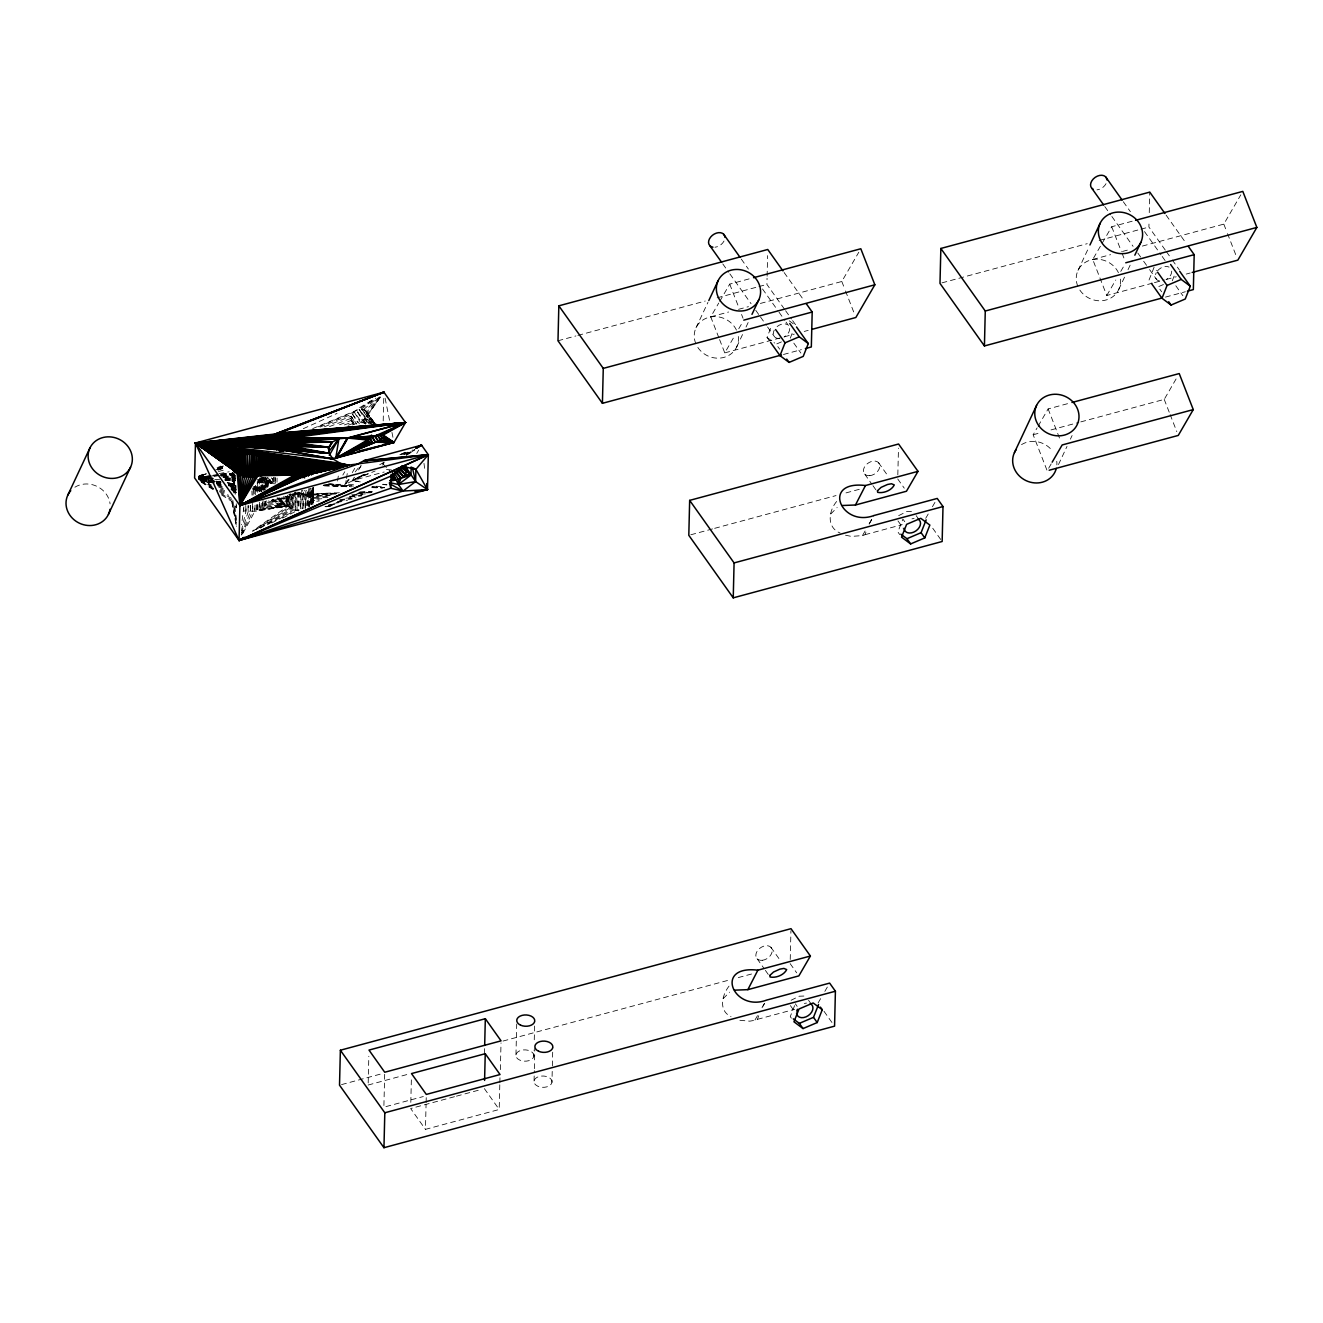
<?xml version="1.0" encoding="UTF-8"?>
<svg xmlns="http://www.w3.org/2000/svg" width="1323" height="1323" viewBox="0 0 1323 1323"><rect width="100%" height="100%" fill="white"/><g stroke="black" fill="none" stroke-linecap="round" stroke-linejoin="round"><path stroke-width="0.75" stroke-dasharray="5 3.75" d="M299.213 492.305L298.766 510.794L292.416 509.338L287.901 506.147L287.951 496.175M312.476 489.56L312.823 504.774L313.237 488.22M232.798 500.094L236.602 526.339M232.865 490.006L232.947 473.866M267.147 485.872L267.196 477.818M287.306 495.182L287.901 506.147L252.528 531.003M313.055 488.567L312.939 500.557L319.075 499.978M232.302 488.617L232.501 472.476M267.659 485.26L267.759 477.173M271.413 500.541L287.207 505.171L286.826 496.142M313.452 487.608L313.22 501.615L319.339 500.97M231.972 489.229L232.302 473.072M267.874 486.666L268.04 478.595M286.545 497.084L286.711 504.146L271.017 499.218M313.303 502.674L313.601 488.683M232.005 490.287L232.435 472.576M232.418 490.42L232.865 472.476M233.129 489.742L233.493 475.238L233.691 493.347M234.022 493.099L234.485 473.981M235.196 494.339L235.395 486.12M221.603 494.967L231.723 501.351L236.304 507.784L236.404 503.683M243.879 506.874L241.58 524.751M241.348 530.788L245.962 511.389L246.111 505.237M241.481 532.789L248.195 511.637L248.344 505.469M241.332 534.724L250.46 511.687L250.609 505.518M241.613 535.054L252.693 511.554L252.842 505.403M253.106 495.116L253.305 486.897M255.041 505.105L254.892 511.257L241.844 535.319M255.289 494.819L255.521 485.624M257.158 504.625L257.009 510.794L254.892 511.257L243.779 510.992L243.647 507.04M257.456 492.305L257.704 482.019M256.778 504.708L257.009 510.794L258.994 510.149L259.209 501.93M259.457 491.66L259.804 477.272M259.606 502.211L258.994 510.149L260.846 509.372L260.995 503.203M261.326 489.874L261.623 477.537M261.276 503.385L260.846 509.372L262.516 508.429L262.665 502.26M262.963 489.94L263.277 477.603M263.029 500.441L262.516 508.429L263.988 507.371L264.137 501.202M264.402 489.957L264.716 477.636M264.335 501.351L263.988 507.371L265.228 506.196L265.328 502.095M265.675 487.707L265.923 477.438M288.149 495.877L287.901 506.147L265.228 506.196L266.32 500.822M266.667 486.451L266.866 478.116M267.345 487.162L267.593 477.438M267.775 487.062L268.007 477.57M272.654 478.496L272.555 482.614L271.331 481.853L271.447 477.752M257.638 482.184L273.911 483.275L274.059 477.107M259.093 479.158L259.473 491.048L257.505 490.32L257.241 482.432L275.382 483.821L275.531 477.653M277.003 482.2L277.102 478.083M286.578 496.853L286.413 503.087L272.885 499.515M286.711 504.146L286.909 495.811M287.405 496.952L287.207 505.171L270.735 499.284M252.776 531.267L288.794 507.073L289.042 496.786M255.984 529.63L289.853 507.916L290.2 493.529M259.854 527.761L291.06 508.677L291.424 494.289M260.399 528.026L292.416 509.338L292.78 494.951M267.362 524.685L293.888 509.884L294.301 493.446M279.087 519.079L295.459 510.314L295.905 491.825M297.543 492.123L297.096 510.628L296.699 492.999M300.519 508.776L300.916 492.338M302.19 508.694L302.653 490.205M303.843 508.462L304.29 490.271M305.845 490.701L305.431 508.115L304.985 491.858M306.969 505.584L307.316 491.197M308.309 507.04L308.755 488.551M309.565 506.345L309.995 488.551M311.054 489.113L310.657 505.551L311.5 489.692M311.583 504.675L311.947 490.287M312.741 487.195L312.327 503.716L312.989 487.807M313.584 487.228L313.171 503.732L313.617 487.74M383.207 420.929L383.753 398.339M368.191 1082.958L368.836 1056.25M384.679 1074.293L383.868 1107.169L423.31 1096.535M410.808 1102.357L411.403 1077.699M499.796 1084.827L499.201 1109.484L425.46 1129.362L426.056 1104.705M426.105 1102.654L426.271 1096.486M484.466 1053.637L484.631 1047.469M499.846 1082.76L499.995 1076.608M500.359 1069.629L501.02 1042.921M515.953 1054.844L516.714 1024.019M533.847 1056.217A8.996 5.656 1.4 0 0 521.196 1050.313A8.996 5.656 1.4 0 0 519.658 1060.054A8.996 5.656 1.4 0 0 533.847 1056.217L533.996 1050.065M534.26 1039.779L534.707 1021.29M534.062 1080.974L534.31 1070.704M534.36 1068.653L534.856 1048.097M551.956 1082.363A8.996 5.656 1.4 0 0 539.304 1076.459A8.996 5.656 1.4 0 0 537.766 1086.2A8.996 5.656 1.4 0 0 551.956 1082.363L552.303 1067.975M552.352 1065.925L552.799 1047.436M784.44 309.102L766.91 284.412L767.059 278.243M767.108 276.193L767.605 255.637M790.228 959.489L790.939 930.731M897.821 474.841L898.482 448.133M1165.282 250.08L1148.91 227.043L1149.059 220.875M1149.257 212.656L1149.77 192.116M231.905 489.824L232.368 473.684M267.858 486.07L268.089 477.983M286.595 496.952L286.413 503.087L275.515 499.548M312.823 504.774L313.369 488.782M232.087 490.436L232.749 472.278M267.61 485.442L267.891 477.371M276.937 498.391L286.463 500.954L286.975 495.927M232.6 489.063L233.228 474.957M271.182 500.607L287.901 506.147L266.221 504.939L266.386 500.904M267.014 486.814L267.362 478.744M311.633 504.724L312.344 488.782M233.195 491.776L234.121 473.667M265.228 506.196L265.526 500.177M266.155 488.104L266.667 478.05M309.615 506.411L310.591 488.551M234.088 492.52L234.799 480.497M265.146 487.311L265.725 477.289M308.491 505.138L309.433 489.295M307.118 505.733L308.11 489.957M235.742 485.359L235.213 493.363L236.685 492.305L232.865 490.998M263.674 490.436L264.451 478.446M305.514 508.197L306.688 490.502M262.252 489.444L263.095 477.487M260.499 490.304L261.408 478.397M257.489 504.857L257.009 510.794L287.901 506.147L267.577 500.805L266.221 504.939M258.597 491.031L259.54 479.174M337.613 481.026L338.423 475.089M346.146 480.398L345.518 484.218L326.781 484.565M346.444 478.496L347.684 470.839M348.114 425.212L353.952 423.211C342.855 413.537 367.099 404.375 371.928 400.108M836.616 501.5C828.463 511.158 826.495 527.447 840.122 533.037M729.023 986.148C721.878 995.21 718.306 1010.689 731.007 1016.676M382.678 465.051L384.117 462.603L380.594 464.605M845.529 535.22L851.4 536.41L862.96 535.534L865.06 534.69L866.945 529.283M739.888 1020.281L749.744 1021.174L755.367 1020.198L757.467 1019.338L758.724 1015.733M769.391 340.722L767.026 337.398L771.375 326.417M790.278 338.142L792.444 332.652M794.594 1005.612L790.261 1016.593L792.113 1019.206M1149.042 280.029L1154.103 267.213L1156.451 270.537M1172.277 280.774L1174.444 275.283M696.03 327.757L707.937 302.372M736.679 347.006L742.633 334.306M746.023 327.062L748.57 321.621M1078.03 270.388L1089.094 246.822M1118.679 289.621L1124.633 276.937M1128.023 269.694L1132.273 260.614M1058.483 464.555L1067 446.413M1070.39 439.17L1072.093 435.548M869.161 523.925L873.924 515.193M764.429 1003.33L761.568 1008.573L764.562 1003.529M277.119 497.812L286.81 499.912C292.102 491.594 306.622 491.908 312.443 499.532L324.763 498.473M342.839 475.056L344.774 471.732M348.412 479.257L345.518 484.218L353.721 484.764M352.265 472.625L355.143 467.647M349.156 479.588L345.518 484.218L352.183 480.927L354.332 477.256M361.08 465.663L357.954 470.971L361.014 465.746M416.728 453.442L418.663 450.134M718.852 337.696L710.732 316.842L718.72 303.066M719.729 301.346L729.717 284.114L751.563 278.227M719.596 339.598L724.772 352.877L734.761 335.645M738.763 328.766L742.765 321.869M760.378 303.447L841.808 281.485L858.809 252.197M862.596 535.352L865.391 530.506M869.194 523.974L872.155 518.864M925.703 518.335L928.581 513.357M932.434 506.726L935.311 501.764M1152.449 283.172L1106.772 295.509L1092.732 259.473L1111.717 226.746L1133.563 220.858M1106.772 295.509L1115.769 279.996M1120.763 271.397L1124.765 264.501M1051.19 463.893L1047.188 470.79L1033.147 434.754L1037.133 427.858M1038.142 426.138L1048.13 408.923L1067.992 403.565M754.986 1020L757.798 1015.171M1142.377 246.078L1223.808 224.116L1240.809 194.828M1080.808 421.888L1164.223 399.397L1177.222 377.005M818.094 1002.983L820.988 998.005M824.841 991.39L827.718 986.412M360.319 481.87L352.183 480.927L354.134 477.553M352.183 480.927L359.476 476.495L352.414 480.58L360.534 481.555M380.445 397.115L365.429 418.581L358.731 423.244M830.745 513.986L837.161 507.519M723.152 998.65L729.568 992.167M355.226 471.864L360.088 465.679M379.949 396.751L366.752 411.999L365.429 418.581L368.356 423.773M312.724 428.602L359.062 409.287L365.628 410.378L379.684 396.371M374.062 423.873L363.858 409.32L376.195 398.769M371.879 423.426L361.592 408.939L375.93 398.157M898.681 515.623L906.784 511.571L913.118 511.339M791.088 1000.271L799.191 996.219L805.509 995.987M372.309 400.158L359.062 409.287L366.951 422.665M409.832 453.144L414.86 449.721M406.574 455.244L414.893 449.638M406.194 455.095L414.727 449.572M406.426 454.318L413.14 450.25M379.718 464.753L386.531 460.801M404.342 454.732L412.941 449.936M363.213 474.692L352.414 480.58L384.183 471.997M271.794 522.965L277.268 520.038M282.576 518.087L295.277 511.554M364.883 474.18L352.414 480.58L375.12 470.988M403.333 454.434L408.79 451.639M365.098 474.51L352.414 480.58L370.242 472.609M401.415 454.665L408.724 451.209M198.417 476.346L205.859 472.84M217.104 467.747L220.858 466.043M303.314 428.685L337.051 413.404M400.985 454.384L406.591 451.871M399.877 454.665L407.104 451.49M781.43 341.913L776.121 344.178L779.66 349.156M1163.43 284.544L1158.121 286.81L1161.66 291.788M223.19 465.994L217.468 468.392L223.124 466.143M318.115 426.849L354.217 411.916L362.089 422.996M206.206 473.684L198.433 476.429L206.289 473.799M217.419 468.673L223.124 466.374M320.067 427.048L352.365 413.95L359.376 423.807M217.518 468.904L223.256 466.639M324.433 426.75L351.157 416.216L356.797 424.154M198.467 476.462L206.173 473.535M215.814 469.863L223.521 466.92M329.51 426.552L350.711 418.481L354.184 423.377M217.799 469.433L223.587 467.3M339.465 424.782L351.058 420.532L353.357 423.773M217.964 469.665L223.785 467.598M344.393 424.915L352.166 422.153M217.931 469.93L223.769 467.929M217.981 470.078L223.819 468.11M352.315 424.898L356.201 423.592M557.992 340.772L575.902 335.943M577.886 335.397L705.225 301.049M717.165 297.824L756.954 287.091M758.955 286.562L766.91 284.412M710.732 316.842L728.609 312.013M738.532 309.334L748.471 306.655M198.582 476.859L206.52 474.725M218.411 471.517L226.349 469.367M941.976 282.857L1087.225 243.68M1099.165 240.455L1138.954 229.722M1140.955 229.193L1148.91 227.043M724.772 352.877L782.373 337.332M784.357 336.803L794.28 334.124M804.219 331.445L808.188 330.37M1092.732 259.473L1110.609 254.644M1122.516 251.436L1130.47 249.286M783.481 354.481L801.391 349.636M1154.433 282.642L1164.372 279.963M1166.357 279.434L1176.296 276.755M1186.218 274.076L1190.187 273.001M1165.48 297.096L1185.375 291.738M1033.147 434.754L1041.085 432.604M1051.008 429.925L1078.824 422.434M690.804 534.773L712.684 528.869M714.668 528.324L836.037 495.579M845.992 492.9L859.917 489.146M865.06 534.69L902.22 524.652M341.516 1084.612L383.389 1073.317M503.021 1041.052L728.312 980.277M738.284 977.581L752.241 973.827M368.141 1085.025L409.551 1073.846M454.5 1096.701L410.643 1108.525L425.46 1129.362M456.485 1096.155L480.398 1089.705M757.467 1019.338L794.627 1009.317M198.682 477.206L206.818 475.767M219.023 473.584L229.193 471.782M326.103 506.759L332.172 505.733M325.723 506.742L331.825 505.717M324.962 506.676L332.999 505.353M328.468 505.799L332.503 505.138M329.857 505.171L337.993 503.865M267.411 502.227L287.901 506.147L254.892 511.257L254.661 505.154M328.749 504.824L336.803 503.583M333.909 503.435L342.045 502.227M210.952 475.552L198.698 477.338L210.886 475.867M212.986 475.255L229.326 472.89M258.994 510.149L287.901 506.147L266.948 503.6M336.538 502.376L342.591 501.533M337.398 501.533L347.635 500.177M212.92 475.619L219.023 474.841M221.057 474.577L233.261 473.039M339.713 500.474L351.951 498.953M219.238 475.685L198.665 477.454L208.802 476.793M220.726 474.825L232.947 473.386M260.846 509.372L287.901 506.147L263.988 507.371M220.991 474.858L233.162 473.436M339.813 499.647L352.05 498.258M218.94 475.503L198.665 477.52L219.122 475.172M221.156 474.94L233.41 473.551M198.632 477.504L218.692 475.354M220.709 475.139L232.749 473.849M345.865 498.192L356.069 497.117M220.958 475.304L233.113 474.081M349.752 497.051L362.022 495.877M221.288 475.503L233.592 474.395M262.516 508.429L287.901 506.147M349.421 496.357L361.741 495.298M220.958 475.817L235.147 474.676M327.988 497.299L311.732 498.539L311.732 488.584M352.348 495.43L362.502 494.653M209.051 476.941L198.731 477.653L208.852 477.553M221.421 476.098L235.858 475.106M327.228 496.505L310.855 497.63L310.806 489.675M351.769 494.835L366.091 493.843M330.089 495.546L309.797 496.77L309.714 488.849M356.466 493.959L364.586 493.462M208.935 477.14L198.715 477.702L208.869 477.338M223.273 476.346L235.544 475.668M331.13 494.819L308.573 496.026L308.491 490.089M357.772 493.38L372.127 492.619M335.761 494.008L307.217 495.364L307.151 491.412M358.186 492.933L372.441 492.255M223.14 476.743L235.362 476.247M336.704 493.496L305.745 494.802L305.679 490.883M361.46 492.454L371.78 492.007M335.017 493.198L304.191 494.372L304.092 490.469M359.674 492.255L371.995 491.776M339.416 492.768L302.554 494.074L294.401 492.851M359.889 492.04L372.176 491.61M223.091 477.156L235.296 476.826M213.135 478.231L198.731 478L208.869 477.752M223.124 477.57L235.329 477.421M198.698 477.934L213.003 477.967M225.274 477.983L235.494 478.016M260.019 478.066L268.205 478.083L271.331 481.853L271.314 477.884M225.489 478.413L235.775 478.579M260.466 478.976L268.701 479.108M212.805 478.446L198.665 478.05L212.788 479.257M224.927 478.81L235.031 479.091M257.274 479.736L269.396 480.084M324.433 485.888L351.223 486.864M371.829 487.625L382.149 487.989M323.54 485.558L350.033 486.599M372.458 487.476L382.645 487.889M213.02 478.678L198.698 478.099L212.92 479.158M225.29 479.174L235.511 479.588M258.002 480.514L270.272 481.01L270.272 477.024M323.143 485.128L349.735 486.285M372.243 487.261L384.513 487.79M324.697 484.714L353.473 486.087M371.978 486.98L384.315 487.575M212.788 478.86L198.648 478.132L213.069 479.042M224.893 479.472L234.998 480.001M257.208 481.125L271.331 481.853M329.063 484.532L353.506 485.839M371.995 486.798L384.332 487.426M225.373 479.786L235.643 480.398M258.2 481.754L272.555 482.614L272.521 478.645M376.261 486.252L384.447 486.798M225.108 479.984L235.279 480.662M214.806 479.406L222.876 480.001M224.91 480.133L234.998 480.877M386.432 469.533L392.17 469.979M382.711 484.466L386.779 484.929M382.843 484.251L386.911 484.747M214.954 481.324L198.682 478.612L219.056 481.589L198.698 478.546L214.64 481.423M227.192 482.796L235.345 484.02M253.669 486.765L263.856 488.286M227.308 482.845L235.477 484.069M253.884 486.831L264.087 488.369M294.748 492.983L300.883 493.892M214.855 481.175L198.665 478.579L220.759 481.919M228.796 483.143L234.833 484.053M254.942 487.112L264.997 488.65M295.161 493.247L299.18 493.859M198.648 478.562L220.842 482.019M228.912 483.275L234.965 484.218M255.141 487.36L265.228 488.931M293.458 493.314L297.493 493.942M216.889 481.506L220.941 482.151M229.028 483.457L235.114 484.433M255.356 487.674L265.476 489.295M229.193 483.689L235.296 484.698M253.586 487.757L263.757 489.444M216.658 481.77L220.66 482.465M228.664 483.854L234.684 484.896M252.71 488.038L260.714 489.427M288.761 494.306L292.78 495M214.773 481.605L198.648 478.661L214.491 482.548M216.79 481.985L220.825 482.713M228.896 484.185L234.932 485.293M253.073 488.6L261.144 490.072M253.239 489.328L261.342 491.015M261.21 490.833L255.422 489.742L255.273 485.822M214.508 481.754L198.599 478.694L214.574 482.25M216.509 482.134L220.478 482.912M228.449 484.433L234.419 485.591M252.329 489.03L262.268 490.949M214.839 481.87L198.665 478.711L214.657 482.052M235.147 485.806L229.077 484.615L235.047 485.789M220.891 483.044L216.856 482.25L220.792 483.11M228.846 484.714L234.899 485.905M288.1 497.977L282.378 496.588M216.674 482.465L220.676 483.275M228.697 484.929L236.718 486.583M281.601 497.713L287.356 498.92L283.602 497.994M257.505 490.32L261.441 491.164M216.575 482.68L220.561 483.556M228.548 485.276L236.519 487.013M361.262 422.235L367.215 423.558M328.484 483.077L337.067 484.995M216.476 483.011L220.461 483.937M228.399 485.773L236.354 487.625M214.442 482.928L198.582 478.926L214.442 483.424M216.426 483.441L222.363 484.929M230.301 486.93L236.255 488.435M279.318 497.961L286.81 499.912M276.375 499.317L286.33 502.012L286.496 496.026L286.33 502.012L278.756 499.581M216.41 483.986L222.363 485.624M232.269 488.385L236.238 489.477M209.828 482.597L198.417 479.091L209.91 483.16M217.435 484.946L223.14 486.699M230.748 489.03L238.355 491.362M365.561 424.22L363.577 420.615L371.366 423.211M217.567 485.773L223.306 487.724M200.153 480.034L209.381 483.54M218.609 487.046L224.149 489.146M200.236 480.299L211.482 485.045M220.858 488.997L224.612 490.585M200.104 480.481L211.068 485.591M220.197 489.841L225.671 492.388M375.997 423.691L365.429 418.581L368.885 423.459M199.988 480.679L212.54 487.079M219.717 490.734L228.664 495.298M201.691 481.853L217.633 490.668M219.403 491.643L231.806 498.506M201.658 482.118L213.995 489.46M221.057 493.644L231.624 499.929M201.361 482.184L213.168 489.642M789.269 320.811L795.338 325.326M767.026 337.398L774.616 343.054M382.992 463.943L390.963 472.245M370.771 423.575L359.062 409.287L369.415 423.856M361.592 408.939L372.987 423.393M363.858 409.32L374.707 423.773M1166.125 215.153L1186.003 243.134M1166.439 251.734L1171.12 258.316M1172.294 259.969L1179.306 269.842M1123.31 201.741L1130.388 211.68M1144.511 231.591L1161.015 254.81M1162.189 256.464L1166.903 263.095M1175.816 285.751L1182.878 295.691M1104.788 206.553L1110.692 214.839M1111.866 216.492L1133.067 246.343M1137.78 252.991L1142.493 259.622M1143.667 261.276L1148.381 267.908M1149.555 269.561L1156.633 279.517M784.126 272.521L804.004 300.503M785.614 310.74L791.468 318.975M792.626 320.629L796.132 325.557M897.722 478.943L904.27 488.17M932.748 528.257L942.158 541.504M741.31 259.11L748.371 269.049M762.511 288.96L777.825 310.525M779.015 312.178L784.903 320.464M786.077 322.134L788.425 325.441M793.817 343.12L800.878 353.059M878.522 462.653L887.965 475.949M916.178 515.656L919.253 519.989M722.788 263.922L728.675 272.207M729.866 273.861L751.067 303.728M755.78 310.359L759.319 315.337M760.493 316.991L766.381 325.276M767.555 326.946L774.633 336.885M904.767 521.725L902.914 519.129L897.854 531.929L899.706 534.542M864.713 474.097L871.791 484.053M872.965 485.706L877.695 492.354M897.986 520.931L904.386 529.928M790.129 963.607L796.678 972.818M823.981 1011.252L832.2 1022.844M770.929 947.301L780.372 960.597M808.585 1000.32L811.661 1004.637M795.321 1003.777L797.174 1006.39M757.12 958.745L764.198 968.701M765.372 970.371L770.085 977.002M790.393 1005.596L793.585 1010.094M374.492 423.641L365.628 410.378L374.971 423.525M365.677 423.178L356.532 410.312L364.371 423.773M363.577 420.615L365.81 423.773M351.058 420.532L354.481 425.411M484.383 1088.631L499.201 1109.484M365.628 410.378L374.641 423.095M350.711 418.481L354.117 423.625M351.157 416.216L355.374 422.913M372.507 422.715L367.099 414.049L380.296 396.867L366.636 416.315L370.572 422.996M352.365 413.95L357.607 422.649M354.217 411.916L360.484 422.583M1223.808 224.116L1226.768 231.69M1227.512 233.592L1236.377 256.348M1111.717 226.746L1121.325 251.403M1122.069 253.305L1124.285 258.994M1164.223 399.397L1169.4 412.66M1170.144 414.562L1176.792 431.629M1048.13 408.923L1060.699 441.154M841.808 281.485L844.769 289.059M845.513 290.961L854.377 313.716M729.717 284.114L738.581 306.87M741.542 314.461L743.03 318.248M385.109 398.206L389.938 422.351M391.955 432.406L393.163 438.442M231.723 501.351L236.486 526.786M232.12 502.757L236.486 526.587M233.708 505.436L236.387 522.949M423.972 463.364L425.047 471.451M234.899 506.659L236.602 520.584M254.033 488.849L254.264 494.967M251.883 491.081L252.048 495.182M252.379 503.368L252.693 511.554M250.212 505.518L250.46 511.687M247.963 505.766L248.195 511.637M245.747 505.502L245.962 511.389M256.116 486.467L256.348 492.553M260.912 478L261.276 491.924M301.661 490.254L302.091 508.694M300.023 492.321L300.42 508.776M303.364 492.139L303.744 508.479M298.337 492.206L298.766 510.794M262.549 476.958L262.814 488.948M295.095 492.636L295.459 510.314M293.623 494.107L293.888 509.884M275.283 477.917L275.382 483.821M264.054 478.05L264.253 490.056M235.957 485.756L236.089 493.76M236.238 503.782L236.304 507.784M292.201 493.512L292.416 509.338M273.828 477.338L273.911 483.275M290.928 494.802L291.06 508.677M265.328 477.223L265.41 487.261M234.601 474.51L234.766 492.603M289.77 494.008L289.853 507.916M266.386 478.496L266.403 486.55M288.778 497.101L288.794 507.073M911.977 518.881A8.996 6.317 -35.4 0 1 914.11 518.418M804.384 1003.529A8.996 6.317 -35.4 0 1 806.517 1003.082M738.317 336.489A22.474 20.407 25.1 0 1 722.705 357.69A22.474 20.407 25.1 0 1 696.593 345.32M695.799 343.616A22.474 20.407 25.1 0 1 708.169 317.537A22.474 20.407 25.1 0 1 736.911 331.147M789.715 328.501A8.996 6.317 -35.4 0 1 784.01 337.067M779.776 338.456A8.996 6.317 -35.4 0 1 774.253 330.072M777.114 326.583A8.996 6.317 -35.4 0 1 787.053 324.449M724.012 241.051A8.996 6.317 -35.4 0 1 714.982 247.236M1120.333 279.12A22.474 20.407 25.1 0 1 1104.722 300.321A22.474 20.407 25.1 0 1 1078.592 287.951M1077.798 286.248A22.474 20.407 25.1 0 1 1090.169 260.168A22.474 20.407 25.1 0 1 1118.911 273.778M1171.715 271.132A8.996 6.317 -35.4 0 1 1166.01 279.699M1159.758 281.038A8.996 6.317 -35.4 0 1 1156.252 272.703M1157.476 270.851A8.996 6.317 -35.4 0 1 1169.052 267.081M1106.011 183.682A8.996 6.317 -35.4 0 1 1096.982 189.867M1021.538 444.627A22.474 20.407 25.1 0 1 1052.496 451.027M1056.746 461.297A22.474 20.407 25.1 0 1 1056.862 464.919M74.898 487.211A22.474 20.407 25.1 0 1 110.09 503.881M206.272 473.932L198.5 476.594L206.289 473.998M289.042 497.084L285.09 496.29L289.042 497.084M302.554 494.074L298.833 492.52L302.554 494.074M869.856 475.652A8.996 6.317 -35.4 0 0 879.431 464.026A8.996 6.317 -35.4 0 0 865.573 465.431A8.996 6.317 -35.4 0 0 869.856 475.652M762.263 960.3A8.996 6.317 -35.4 0 0 771.838 948.674A8.996 6.317 -35.4 0 0 757.98 950.079A8.996 6.317 -35.4 0 0 762.263 960.3"/><path stroke-width="1.5" d="M294.037 447.538L294.086 437.549C281.402 422.202 252.693 445.686 281.104 449.803L333.032 458.982L340.028 463.199L348.611 465.117L428.338 454.715L427.478 489.642L239.05 540.479L194.613 477.934L195.473 443.007L383.902 392.17L405.516 422.583L393.973 442.461L336.389 458.006L330.733 458.337M312.542 473.584L312.592 463.612L305.034 459.445L195.473 443.007L239.05 540.479L403.035 491.048L427.478 489.642L426.668 483.59M267.213 471.765L267.279 461.677L260.317 456.121L195.473 443.007L239.893 505.551L239.05 540.479L390.765 488.27L403.035 491.048L415.604 481.572L415.902 469.351L428.338 454.715L421.541 445.156L363.957 460.685L357.061 464.34L239.893 505.551L237.164 472.857L195.473 443.007L275.118 434.01L383.902 392.17L380.164 393.874M294.715 444.528L294.086 437.549L405.516 422.583L383.141 435.035L347.932 438.111L294.086 437.549L293.822 447.836M313.204 472.592L312.592 463.612L348.611 465.117L239.893 505.551L238.785 473.866L195.473 443.007L273.729 434.606L273.381 448.993M267.841 471.12L267.279 461.677L287.19 467.085C288.364 475.42 299.445 477.024 306.225 475.238L348.611 465.117L195.473 443.007L235.742 471.732M295.178 445.553L294.781 438.541L347.354 437.996L405.516 422.583L381.834 434.639M313.7 471.616L313.286 464.605L348.611 465.117L306.225 475.238L239.893 505.551L240.588 474.759L238.785 473.866M232.385 469.037C230.334 456.253 246.624 452.135 256.282 454.814L290.994 461.363L301.727 458.965L348.611 465.117L307.73 474.759L308.077 460.421L348.611 465.117L309.119 474.163M268.238 468.491L267.941 463.05L287.273 468.16L267.279 461.677L267.014 471.947M329.278 455.327L338.903 438.756L295.575 440.625L295.476 444.611L295.277 439.567L347.354 437.996L336.389 458.006L378.113 441.072L383.356 436.954L383.141 435.035L393.973 442.461L335.81 457.874L338.903 438.756L347.354 437.996L335.81 457.874M313.998 470.674L313.783 465.63L348.611 465.117L310.359 473.469M232.65 463.579L232.501 469.748L232.65 463.579L195.473 443.007L272.472 435.3L272.174 447.637M232.964 468.359L233.113 462.19L195.473 443.007L271.38 436.094L271.083 448.431M233.592 471.137L233.84 460.867L195.473 443.007L270.454 436.97L270.19 447.257M234.535 471.931L234.833 459.594L195.473 443.007L269.71 437.93L269.495 446.149M235.726 472.807L236.073 458.436L195.473 443.007L269.148 438.922L269.049 443.04M237.131 473.799L237.545 457.361L195.473 443.007L268.817 439.964L268.718 444.065L268.817 439.964M238.752 474.924L239.215 456.435L195.473 443.007L268.685 441.022M240.554 476.197L241.051 455.641L195.473 443.007L234.568 470.508M242.556 475.552L243.052 455.013L195.473 443.007L233.642 469.185M244.606 477.14L245.168 454.533L195.473 443.007L232.583 466.424L232.98 467.829M246.806 476.842L247.351 454.236L195.473 443.007L232.484 465.001L232.583 466.424M268.767 442.097L195.473 443.007L249.6 454.12L249.055 476.71L239.893 505.551L428.338 454.715L239.05 540.479L244.242 537.303M269.049 443.139L195.473 443.007L251.866 454.169L251.304 476.776L239.893 505.551L304.637 475.585M253.536 477.008L254.099 454.401L195.473 443.007L269.545 444.164M255.719 477.405L256.282 454.814L257.026 476.512M303 475.817L239.893 505.551L257.853 475.867L258.365 455.377L290.994 461.363L290.68 473.7M259.87 474.61L260.317 456.121L289.886 462.157L290.994 461.363L290.332 473.27M261.673 475.486L262.136 456.997L288.96 463.033L289.886 462.157L258.365 455.377L258.977 475.205M263.343 474.444L263.757 458.006L288.96 463.033L288.761 471.253M264.815 473.518L265.162 459.147L288.216 463.993L288.96 463.033L260.317 456.121L260.846 476.015M266.039 472.691L266.336 460.371L287.67 464.985L288.216 463.993L263.757 458.006L264.005 474.031M267.742 471.269L267.941 463.05L287.571 469.202M268.337 469.979L268.321 464.456L288.067 470.227L267.941 463.05M276.209 449.969L276.606 433.531L383.902 392.17L279.848 432.952L279.385 451.457M277.797 449.622L278.194 433.183L383.902 392.17M281.071 451.358L281.518 432.869L281.964 451.375M282.758 451.391L283.221 432.902L405.516 422.583L379.883 434.688M284.495 449.522L284.892 433.084L405.516 422.583L372.21 437.235L336.389 458.006L347.932 438.111L405.516 422.583L279.848 432.952L280.278 451.408M286.132 449.82L286.529 433.382L405.516 422.583L293.193 436.64L292.945 446.909M266.37 472.443L266.336 460.371L287.323 466.027L287.223 470.128L287.67 464.985L265.162 459.147L265.295 473.204M287.686 450.25L288.1 433.812L405.516 422.583L292.135 435.78L291.837 448.117M287.521 471.153L287.67 464.985L287.471 470.988M288.017 472.212L288.216 463.993L287.901 471.964M290.564 449.407L290.911 435.019L405.516 422.583L289.572 434.357L289.208 448.745L284.478 449.754L195.473 443.007L290.994 461.363M289.638 472.427L289.886 462.157L289.39 472.113M291.887 475.056L292.234 460.669L195.473 443.007L270.239 445.156M293.226 476.512L293.623 460.073L195.473 443.007L271.132 446.083M294.632 444.693L294.781 438.541M295.128 445.719L295.277 439.567L338.903 438.756L329.195 451.126M294.715 476.032L295.128 459.594L195.473 443.007L272.191 446.926M295.542 445.785L295.575 440.625M296.302 475.685L296.699 459.246L195.473 443.007L273.414 447.687M297.907 477.504L298.353 459.015L195.473 443.007L274.771 448.348L275.118 434.01L274.126 449.803M299.577 477.421L300.04 458.932L195.473 443.007L276.242 448.894M301.28 477.454L301.727 458.965L195.473 443.007L277.797 449.324M302.95 477.636L303.414 459.147L303.794 476.76M304.588 477.934L305.034 459.445L348.611 465.117L311.467 472.675M306.208 476.313L306.605 459.875L348.611 465.117L312.393 471.798M309.135 473.419L309.433 461.082L348.611 465.117L313.683 469.847L313.138 470.839M310.343 474.18L310.64 461.843L348.611 465.117L314.031 468.805L313.683 469.847M311.401 475.023L311.699 462.686L348.611 465.117L314.163 467.747L314.031 468.805M312.344 473.882L312.592 463.612M313.138 470.756L313.286 464.605M313.634 471.782L313.783 465.63M314.064 471.848L314.08 466.672L348.611 465.117M340.375 1050.23L339.515 1085.158L383.951 1147.703L834.565 1026.152L835.408 991.225L829.637 983.105L766.53 1000.122C733.455 1012.525 713.262 964.798 757.864 970.189L810.404 956.016L790.989 928.68L340.375 1050.23L384.811 1112.775L383.951 1147.703M405.433 466.407L415.604 481.572L427.478 489.642L415.273 491.709L427.478 489.642L415.902 469.351L403.631 466.589L391.062 476.048L390.765 488.27L389.458 482.647M389.508 483.623L403.035 491.048L398.405 484.532L398.537 479.29L394.237 473.254M389.64 482.548L398.405 484.532L410.973 475.056L411.172 466.92M484.681 1045.418L485.326 1018.71L368.985 1050.082L384.728 1072.242L501.07 1040.854L485.326 1018.71M484.582 1080.411L485.243 1053.703L411.503 1073.581L426.32 1094.435L500.044 1074.541L485.243 1053.703M782.968 270.884L767.753 249.485L558.835 305.828L557.992 340.772L602.412 403.317L781.496 355.011M602.412 403.317L603.271 368.389L558.835 305.828M689.663 500.375L688.803 535.302L733.24 597.847L942.158 541.504L943.001 506.56L937.23 498.44L874.123 515.474C841.048 527.877 820.872 480.133 865.474 485.524L917.997 471.352L898.582 444.015L689.663 500.375L734.083 562.92L733.24 597.847M806.352 303.794L812.19 312.03L811.33 346.957L805.36 348.577M1164.968 213.516L1149.77 192.116L940.851 248.459L939.991 283.403L984.428 345.948L1161.495 298.171M984.428 345.948L985.271 311.021L940.851 248.459M1188.352 246.425L1194.189 254.661L1193.346 289.588L1187.376 291.192M295.542 445.686L295.641 441.684L338.903 438.756L332.238 442.064L295.509 442.742L293.888 445.735L289.208 448.695L328.98 453.276L333.032 458.982L195.473 443.007L279.434 449.622M314.047 471.749L314.08 466.672M268.321 469.913L268.321 464.456L288.761 471.22M269.016 442.924L269.148 438.922M232.898 468.243L233.113 462.19M269.396 445.901L269.71 437.93M233.493 468.921L233.84 460.867M270.008 446.942L270.454 436.97M288.596 471.005L288.96 463.033M234.221 471.666L234.833 459.594M270.785 448.034L271.38 436.094M271.827 447.207L272.472 435.3M235.262 472.46L236.073 458.436M272.902 448.464L273.729 434.606M291.424 474.527L292.234 460.669M292.747 473.882L293.623 460.073M236.503 473.369L237.545 457.361M275.564 449.274L276.606 433.531L276.954 449.803M294.07 475.337L295.128 459.594L295.459 475.867M237.942 474.362L239.215 456.435M239.562 475.486L241.051 455.641M241.464 474.775L243.052 455.013L243.862 477.305M240.588 474.759L242.556 475.486L239.893 505.551L301.313 475.9M242.556 475.486C251.469 478.314 266.32 476.892 268.437 465.878L289.638 472.129L268.321 464.456M287.323 466.027L287.091 471.203L287.19 467.085L266.336 460.371M244.639 476.065L239.893 505.551L299.626 475.867M390.087 480.911C397.082 480.414 408.36 477.19 406.541 468.044M246.822 476.462L239.893 505.551L297.94 475.685M383.67 435.829L393.973 442.461L375.5 442.262L336.389 458.006L366.653 442.494L368.075 440.03L347.932 438.111L374.822 436.061M779.991 355.639L785.052 342.822L799.208 336.786L808.287 343.567L803.226 356.383L789.087 362.419L779.991 355.639L770.565 342.376M900.88 534.194L906.95 538.709L921.089 532.673L926.15 519.856M924.794 537.899L929.854 525.082L920.758 518.302L906.619 524.338L901.558 537.155L910.637 543.935L924.794 537.899L921.089 532.673M793.287 1018.859L799.34 1023.374L813.496 1017.337L818.557 1004.521M822.261 1009.73L813.165 1002.95L799.026 1008.986L793.965 1021.803L803.044 1028.583L817.201 1022.547L822.261 1009.73L820.409 1007.117M1161.991 298.27L1167.051 285.454L1181.207 279.418L1190.303 286.198L1185.243 299.015L1171.087 305.051L1161.991 298.27L1151.39 283.354M412.561 468.458L415.604 481.572L398.405 484.532L401.067 478.264L410.973 475.056L403.201 466.126M67.804 495.149L89.914 448.001M108.436 514.382L130.547 467.251A22.474 20.407 25.1 0 0 107.643 436.855A22.474 20.407 25.1 0 0 92.494 468.789A22.474 20.407 25.1 0 0 130.547 467.251M708.797 300.569L718.141 280.625M751.977 314.361L758.79 299.858A22.474 20.407 25.1 0 0 735.886 269.462A22.474 20.407 25.1 0 0 720.737 301.396A22.474 20.407 25.1 0 0 758.79 299.858M1089.937 245.003L1100.141 223.256M1014.443 452.565L1036.554 405.433M1134.836 255.19L1140.79 242.489A22.474 20.407 25.1 0 0 1117.885 212.093A22.474 20.407 25.1 0 0 1102.737 244.027A22.474 20.407 25.1 0 0 1140.79 242.489M253.553 476.627L239.893 505.551L296.319 475.387M842.073 505.518L855.452 505.006L865.474 485.524M734.48 990.166L747.859 989.654L757.864 970.189M255.752 476.33L239.893 505.551L294.748 474.957L268.437 465.878L290.696 472.989M328.402 448.695L332.238 442.064L295.641 441.684L295.509 442.742L328.699 447.24L332.238 442.064L328.22 448.745M753.548 277.698L860.81 248.757L874.85 284.792L855.849 317.503L812.157 329.295M917.997 471.352L906.453 491.246L855.452 505.006M1052.182 462.174L1062.171 444.958L1193.263 409.601L1179.223 373.566L1071.961 402.49M810.404 956.016L798.86 975.894L747.859 989.654M1135.547 220.329L1242.81 191.388L1256.85 227.424L1237.865 260.135L1192.172 272.455M1193.263 409.601L1178.264 435.432L1049.172 470.244M416.497 448.216L421.541 445.156L416.133 447.538M416.381 448.034L421.541 445.156L415.935 447.67M366.967 441.369L336.389 458.006L372.854 443.139L369.96 437.913M244.507 537.568L239.05 540.479L391.062 476.048M244.49 537.684L239.05 540.479L428.338 454.715L363.957 460.685L368.009 460.536M416.084 447.935L421.541 445.156L416.05 447.753M366.239 440.526L368.472 443.668L367.182 443.288L336.389 458.006L370.44 443.618L366.868 438.608M389.938 480.514L396.007 479.621L398.405 484.532M743.758 320.149L874.85 284.792M603.271 368.389L812.19 312.03M1125.757 262.781L1256.85 227.424M985.271 311.021L1194.189 254.661M734.083 562.92L943.001 506.56M384.811 1112.775L835.408 991.225M358.698 451.027L393.973 442.461L383.356 436.954M396.801 470.078L403.383 476.66L410.973 475.056L402.159 468.044M383.802 444.28L393.973 442.461L382.231 438.277L380.015 435.151M363.726 461.032L428.338 454.715M363.957 460.685L367.794 460.387M372.21 437.235L347.932 438.111L369.894 438.608M257.853 475.867L294.748 474.957L268.255 467.284M259.854 475.222L294.748 474.957L267.808 468.673M261.706 474.428L294.748 474.957L267.064 470.012M294.632 444.776L328.699 447.24L292.945 446.612L328.98 453.276L328.699 447.24L295.178 443.784M293.888 445.735L328.699 447.24M263.376 473.502L294.748 474.957L266.072 471.269M399.678 469.136L405.235 474.61L410.973 475.056M284.478 449.754L328.98 453.276L291.854 447.406M264.832 472.443L294.748 474.957M374.756 436.358L378.113 441.072L393.973 442.461L380.429 439.699L376.972 434.837M286.132 449.522L328.98 453.276L290.597 448.1M287.719 449.175L328.98 453.276L282.808 449.837L333.032 458.982M195.473 443.007L340.028 463.199M291.92 473.75L268.437 465.878L293.276 474.411M412.511 467.499L415.902 469.351M391.013 474.362L393.741 479.257L390.864 476.561M394.304 471.286L401.067 478.264L396.305 471.55M369.001 438.624L372.854 443.139L369.315 438.161M366.62 438.905L370.44 443.618M366.14 440.592L368.472 443.668M1179.686 271.265L1190.303 286.198M1170.607 264.484L1181.207 279.418M1105.648 176.852L1122.136 200.071M1157.625 272.191L1167.051 285.454M1091.839 188.296L1103.614 204.883M1168.722 301.727L1171.087 305.051M796.512 326.979L808.287 343.567M789.781 323.523L799.208 336.786M723.631 234.221L740.136 257.439M775.625 329.559L785.052 342.822M709.839 245.665L721.614 262.252M786.722 359.095L789.087 362.419M906.95 538.709L910.637 543.935M813.496 1017.337L817.201 1022.547M404.755 467.069L406.889 470.095M799.34 1023.374L803.044 1028.583M401.779 465.779L406.442 472.361M400.852 468.441L405.235 474.61M397.611 468.524L403.383 476.66M370.754 435.581L375.5 442.262L371.515 435.035M392.435 474.593L396.007 479.621L392.451 472.658M391.443 475.999L393.741 479.257M380.081 434.82L382.231 438.277M377.468 434.688L380.429 439.699M375.186 435.879L378.113 441.072M251.866 454.169L252.776 477.62M249.6 454.12L250.51 476.76M247.351 454.236L248.261 476.76M245.168 454.533L246.028 476.941M254.099 454.401L254.909 475.999M300.04 458.932L300.486 477.438M298.353 459.015L298.8 477.454M301.727 458.965L302.173 477.553M296.699 459.246L297.129 477.62M284.892 433.084L285.288 450.696M283.221 432.902L283.651 451.49M278.194 433.183L278.574 449.506M262.136 456.997L262.516 474.974M305.034 459.445L305.348 475.155M286.529 433.382L286.876 451.06M306.605 459.875L306.886 475.652M288.1 433.812L288.364 449.588M308.077 460.421L308.292 476.247M289.572 434.357L289.754 448.199M309.433 461.082L309.565 474.974M290.911 435.019L291.06 448.91M310.64 461.843L310.723 473.766M292.135 435.78L292.201 447.703M311.699 462.686L311.715 472.658M293.193 436.64L293.21 448.58M917.864 518.996A8.996 6.317 -35.4 0 1 915.83 530.986A8.996 6.317 -35.4 0 1 904.155 528.373M810.271 1003.644A8.996 6.317 -35.4 0 1 808.221 1015.651A8.996 6.317 -35.4 0 1 796.562 1013.038M796.744 1011.169A8.996 6.317 -35.4 0 1 797.471 1009.267M712.965 247.186A8.996 6.317 -35.4 0 1 712.32 235.378A8.996 6.317 -35.4 0 1 724.921 237.28M1093.211 189.288A8.996 6.317 -35.4 0 1 1095.262 177.299A8.996 6.317 -35.4 0 1 1106.921 179.911M1056.3 468.441A22.474 20.407 25.1 0 1 1026.02 480.613A22.474 20.407 25.1 0 1 1016.279 449.506M110.007 509.289A22.474 20.407 25.1 0 1 79.38 523.197A22.474 20.407 25.1 0 1 70.764 490.701M769.854 975.431L770.085 977.002C775.973 978.226 784.01 975.051 786.689 969.594L783.878 968.419L779.942 969.131L773.542 972.008L769.854 975.431M877.447 490.767L877.695 492.354C883.566 493.578 891.603 490.403 894.282 484.929L891.47 483.755L887.535 484.483L881.135 487.344L877.447 490.767M244.474 537.783L239.05 540.479L244.606 537.849M427.478 489.642L419.341 490.949L427.478 489.642M520.518 1025.127A8.996 5.656 1.4 0 0 534.707 1021.29A8.996 5.656 1.4 0 0 522.056 1015.386A8.996 5.656 1.4 0 0 520.518 1025.127M538.61 1051.256A8.996 5.656 1.4 0 0 552.799 1047.436A8.996 5.656 1.4 0 0 540.164 1041.532A8.996 5.656 1.4 0 0 538.61 1051.256M1039.15 426.204A22.474 20.407 25.1 0 0 1077.203 424.666A22.474 20.407 25.1 0 0 1054.299 394.271A22.474 20.407 25.1 0 0 1039.15 426.204"/></g></svg>
